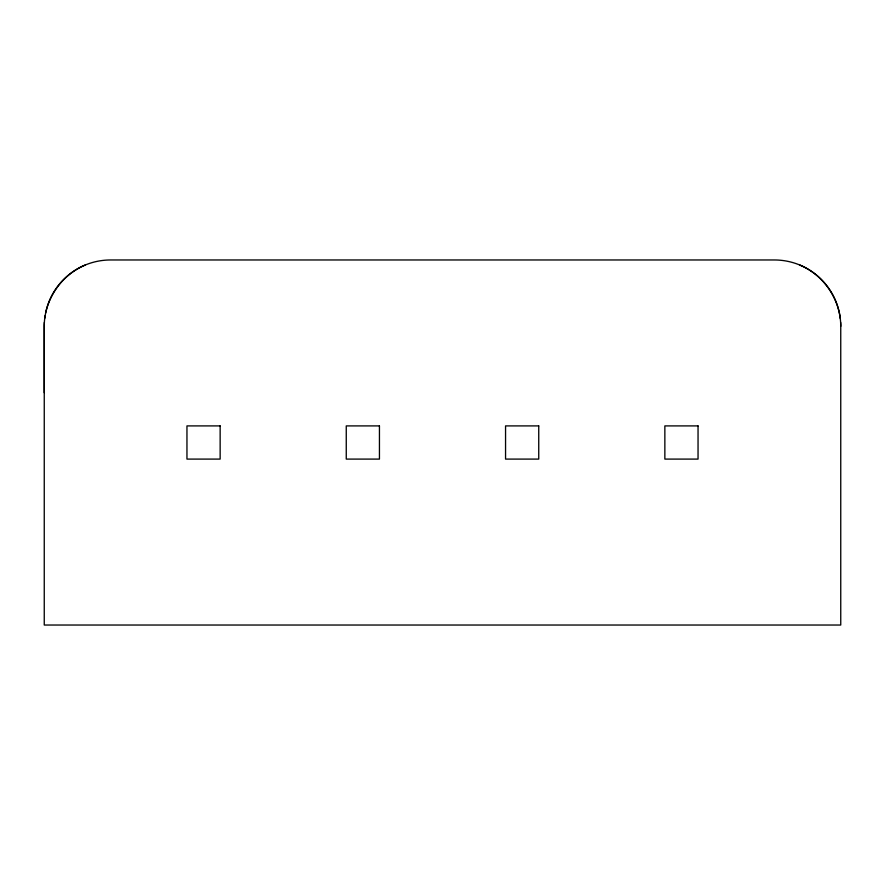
<?xml version="1.0" encoding="UTF-8"?>
<svg xmlns="http://www.w3.org/2000/svg" width="885" height="885" viewBox="0 0 885 885"><rect width="100%" height="100%" fill="white"/><g stroke="black" fill="none" stroke-linecap="round" stroke-linejoin="round"><path stroke-width="1.33" d="M44.25 392.719L44.25 326.344A66.375 66.375 0 0 1 44.372 322.35M85.225 265.024C60.999 275.08 44.173 300.092 44.25 326.344L44.25 625.031L840.75 625.031L840.75 326.344A66.375 66.375 0 0 0 840.628 322.35M799.774 265.024C824.001 275.08 840.827 300.092 840.75 326.344M840.308 318.666A66.375 66.375 0 0 0 774.375 259.969L110.625 259.969A66.375 66.375 0 0 0 45.6 313.047M44.737 318.346A66.375 66.375 0 0 1 45.113 315.691M220.144 425.906L186.956 425.906L186.956 459.094L220.144 459.094L220.144 425.906M379.444 425.906L346.256 425.906L346.256 459.094L379.444 459.094L379.444 425.906M538.744 425.906L505.556 425.906L505.556 459.094L538.744 459.094L538.744 425.906M698.044 425.906L664.856 425.906L664.856 459.094L698.044 459.094L698.044 425.906"/></g></svg>
